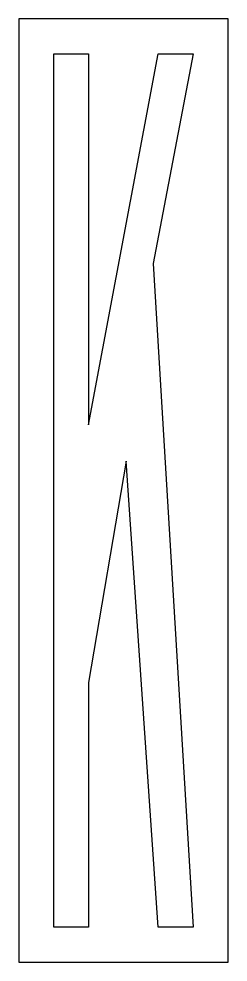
# Model space of a CAD drawing. Extents: x 0 to 24, y 0 to 108.
import ezdxf

# ---------------------------------------------------------------- set-up
doc = ezdxf.new("R2010")
doc.units = 0
doc.layers.add('CUT', color=7, linetype='Continuous')
doc.layers.add('OUTSIDE', color=1, linetype='Continuous')

msp = doc.modelspace()

# ---------------------------------------------------------------- linework, layer by layer
at = {"layer": 'CUT'}
msp.add_lwpolyline([(4, 104), (7.9975, 104), (7.9975, 61.5), (15.9925, 104), (20, 104), (15.4029, 80), (20, 4), (15.9925, 4), (12.2948, 57.37), (7.9975, 32), (7.9975, 4), (4, 4)], close=True, dxfattribs=at)
at = {"layer": 'OUTSIDE'}
msp.add_lwpolyline([(0, 0), (24, 0), (24, 108), (0, 108)], close=True, dxfattribs=at)

doc.saveas('drawing.dxf')
